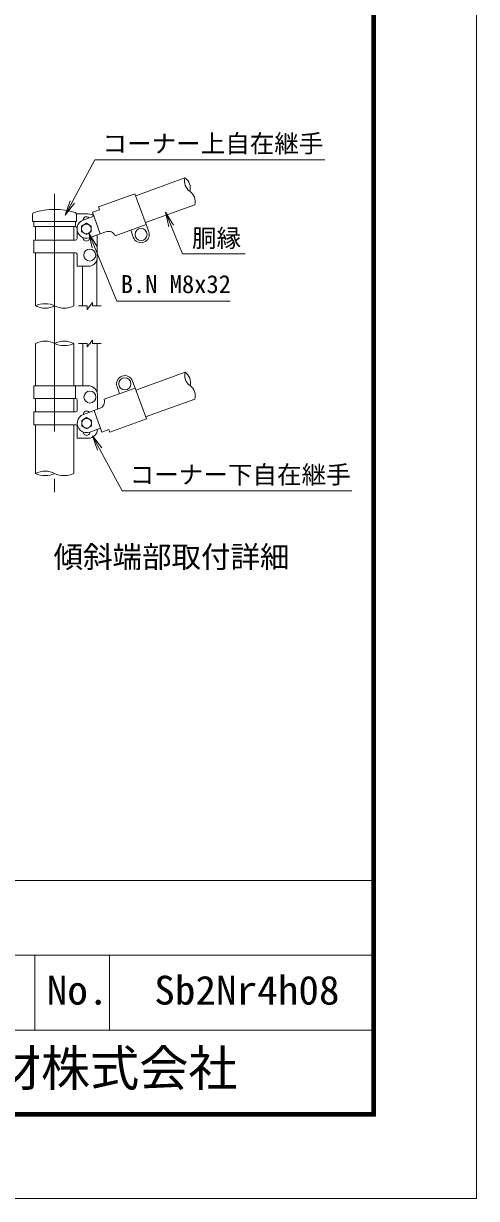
# Model space of a CAD drawing. Units: millimetres, scale not verified. Extents: x -4200 to 4200, y -2970 to 2970.
# Drawn here: x 2990 to 4200, y -2970 to 170 of the extents above; entities that cross this region are included whole.
import ezdxf
from ezdxf.enums import TextEntityAlignment as Align

# ---------------------------------------------------------------- set-up
doc = ezdxf.new("R2010")
doc.units = ezdxf.units.MM
doc.header["$LTSCALE"] = 20
doc.linetypes.add('USER1', pattern=[50.8, 31.75, -6.35, 6.35, -6.35])
for name, color, linetype, lineweight in [('0-0_D-BMK', 2, 'USER1', 13), ('0-1_D-STR1', 1, 'Continuous', 18), ('0-2_D-STR-DIM', 7, 'Continuous', 9), ('0-3_0', 3, 'Continuous', 18), ('0-5_D-STR3', 3, 'Continuous', 13), ('0-6_D-STR-TXT', 7, 'Continuous', 9), ('0-8_D-TTL', 7, 'Continuous', 9)]:
    doc.layers.add(name, color=color, linetype=linetype, lineweight=lineweight)
doc.layers.add('0-4_D-TTL-TXT', color=7, linetype='Continuous')
doc.styles.add('ＭＳ ゴシック', font='')
doc.styles.get('ＭＳ ゴシック').set_extended_font_data('MS Gothic')

# ---------------------------------------------------------------- blocks, each defined once
blk = doc.blocks.new('_Open')
at = {"layer": '0-3_0', "color": 7, "lineweight": 9}
blk.add_line((-20, 3.33), (0, 0), dxfattribs=at)
blk.add_lwpolyline([(-20, -3.33), (0, 0), (-20, 0)], dxfattribs=at)

msp = doc.modelspace()

# ---------------------------------------------------------------- linework, layer by layer
at = {"layer": '0-0_D-BMK'}
msp.add_line((3073.2, -284.66), (3073.2, -1082.08), dxfattribs=at)
at = {"layer": '0-1_D-STR1'}
for p, q in [((3289.67, -290.22), (3421.23, -242.33)), ((3315.73, -361.82), (3447.29, -313.94)), ((3022.4, -372.59), (3022.4, -408.59)), ((3124, -372.59), (3124, -408.59)), ((3022.4, -442.59), (3022.4, -584.59)), ((3124, -442.59), (3124, -584.59)), ((3022.4, -684.59), (3022.4, -797.96)), ((3124, -684.59), (3124, -797.96)), ((3290.17, -809.58), (3421.73, -761.69)), ((3022.4, -831.96), (3022.4, -867.96)), ((3124, -831.96), (3124, -867.96)), ((3316.23, -881.18), (3447.79, -833.3)), ((3022.4, -901.96), (3022.4, -1031.96)), ((3124, -901.96), (3124, -1031.96))]:
    msp.add_line(p, q, dxfattribs=at)
at = {"layer": '0-2_D-STR-DIM'}
for p, q in [((3137.2, -584.59), (3159.7, -584.59)), ((3159.7, -593.59), (3174.7, -575.59)), ((3159.7, -593.59), (3159.7, -584.59)), ((3174.7, -584.59), (3174.7, -575.59)), ((3174.7, -584.59), (3197.2, -584.59)), ((3137.2, -684.59), (3159.7, -684.59)), ((3159.7, -693.59), (3174.7, -675.59)), ((3159.7, -693.59), (3159.7, -684.59)), ((3174.7, -684.59), (3174.7, -675.59)), ((3174.7, -684.59), (3197.2, -684.59))]:
    msp.add_line(p, q, dxfattribs=at)
for centre, radius, start, end in [((3453.34, -250.92), 33.24, 165.03504, 234.96496), ((3402.14, -269.55), 33.24, 345.03504, 54.96496), ((3415.17, -305.35), 33.24, 345.03422, 54.96578), ((3047.8, -635.36), 56.76, 63.41723, 116.58277), ((3047.8, -533.83), 56.76, 243.41723, 296.58277), ((3098.6, -533.83), 56.76, 243.41722, 296.58278), ((3047.8, -735.35), 56.76, 63.41485, 116.58515), ((3098.6, -735.35), 56.76, 63.41488, 116.58512), ((3098.6, -633.84), 56.76, 243.41488, 296.58512), ((3453.84, -770.28), 33.24, 165.03504, 234.96496), ((3402.64, -788.91), 33.24, 345.03504, 54.96496), ((3415.67, -824.71), 33.24, 345.03422, 54.96578), ((3047.8, -1082.71), 56.75, 63.41365, 116.58635), ((3047.8, -981.2), 56.75, 243.41365, 296.58635), ((3098.6, -981.2), 56.75, 243.41374, 296.58626)]:
    msp.add_arc(centre, radius, start, end, dxfattribs=at)
at = {"layer": '0-5_D-STR3'}
for p, q in [((3190.26, -320.01), (3287.62, -284.58)), ((3287.62, -284.58), (3317.71, -367.27)), ((3014.15, -340.55), (3014.15, -358.59)), ((3131.39, -338.59), (3162.95, -338.59)), ((3131.75, -340.64), (3131.75, -358.59)), ((3149.4, -355.1), (3177.97, -344.71)), ((3174.14, -334.17), (3195.07, -391.69)), ((3014.15, -358.59), (3131.75, -358.59)), ((3017.35, -358.59), (3017.35, -372.59)), ((3017.35, -372.59), (3128.95, -372.59)), ((3128.55, -358.59), (3128.55, -372.59)), ((3132.95, -376.59), (3132.95, -404.59)), ((3235.02, -397.37), (3317.71, -367.27)), ((3317.71, -367.27), (3324.55, -386.06)), ((3166.5, -402.09), (3195.07, -391.69)), ((3186.95, -394.64), (3186.95, -454.59)), ((3209.75, -386.35), (3195.07, -391.69)), ((3276.37, -382.32), (3283.21, -401.11)), ((3128.55, -408.59), (3016.95, -408.59)), ((3017.35, -408.59), (3128.95, -408.59)), ((3017.35, -408.59), (3017.35, -442.59)), ((3017.35, -442.59), (3128.95, -442.59)), ((3132.95, -446.59), (3132.95, -478.59)), ((3185.95, -462.59), (3185.95, -584.59)), ((3132.95, -478.59), (3162.95, -478.59)), ((3147.95, -478.59), (3147.95, -584.59)), ((3148.45, -684.59), (3148.45, -797.96)), ((3186.45, -684.59), (3186.45, -815.1)), ((3017.85, -831.96), (3017.85, -797.96)), ((3017.85, -797.96), (3163.45, -797.96)), ((3129.05, -831.96), (3129.05, -797.96)), ((3205.42, -834.04), (3288.12, -803.94)), ((3246.77, -818.99), (3239.93, -800.19)), ((3288.12, -803.94), (3281.28, -785.14)), ((3318.21, -886.63), (3288.12, -803.94)), ((3017.85, -831.96), (3129.45, -831.96)), ((3133.45, -835.96), (3133.45, -863.96)), ((3187.45, -860.8), (3187.45, -821.96)), ((3129.05, -867.96), (3017.45, -867.96)), ((3017.85, -867.96), (3129.45, -867.96)), ((3017.85, -901.96), (3017.85, -867.96)), ((3149.9, -874.46), (3178.47, -864.07)), ((3193.15, -858.72), (3177.53, -864.41)), ((3199.4, -921.58), (3178.47, -864.07)), ((3017.85, -901.96), (3129.45, -901.96)), ((3133.45, -937.96), (3133.45, -905.96)), ((3220.86, -922.06), (3318.21, -886.63)), ((3133.45, -937.96), (3163.45, -937.96)), ((3167, -921.45), (3195.57, -911.05))]:
    msp.add_line(p, q, dxfattribs=at)
for points in [[(3190.26, -320.01), (3192.93, -327.33), (3174.14, -334.17)], [(3220.86, -922.06), (3218.2, -914.74), (3199.4, -921.58)]]:
    msp.add_lwpolyline(points, dxfattribs=at)
for points in [[(3157.95, -363.59), (3144.96, -371.09), (3144.96, -386.09), (3157.95, -393.59), (3170.94, -386.09), (3170.94, -371.09)], [(3158.45, -912.96), (3145.46, -905.46), (3145.46, -890.46), (3158.45, -882.96), (3171.44, -890.46), (3171.44, -905.46)]]:
    msp.add_lwpolyline(points, close=True, dxfattribs=at)
for centre, radius in [((3157.95, -378.59), 12.99), ((3303.88, -393.59), 16), ((3166.95, -448.59), 16), ((3260.6, -792.67), 16), ((3167.45, -827.96), 16), ((3158.45, -897.96), 12.99)]:
    msp.add_circle(centre, radius, dxfattribs=at)
for centre, radius, start, end in [((3020.15, -340.55), 6, 107.18963, 180), ((3072.81, -510.76), 184.17, 72.71226, 107.18963), ((3125.75, -340.64), 6, 0, 72.71226), ((3162.95, -362.59), 24, 52.55408, 90), ((3128.95, -376.59), 4, 0, 90), ((3157.95, -378.59), 25, 110, 290), ((3157.95, -354.59), 8.5, 36.73387, 183.26613), ((3128.95, -404.59), 4, 270, 0), ((3157.95, -402.59), 8.5, 176.73321, 3.26679), ((3216.59, -405.14), 20, 22.86598, 110), ((3303.88, -393.59), 22, 200, 20), ((3128.95, -446.59), 4, 0, 90), ((3162.95, -454.59), 24, 270, 0), ((3260.6, -792.67), 22, 20, 200), ((3163.45, -821.96), 24, 0, 90), ((3129.45, -835.96), 4, 0, 90), ((3186.31, -839.93), 20, 290, 17.13402), ((3129.45, -863.96), 4, 270, 0), ((3158.45, -897.96), 25, 110, 290), ((3158.45, -873.96), 8.5, 36.73387, 183.26679), ((3129.45, -905.96), 4, 0, 90), ((3158.45, -921.96), 8.5, 176.73321, 3.26679), ((3163.45, -913.96), 24, 270, 359.88224)]:
    msp.add_arc(centre, radius, start, end, dxfattribs=at)
at = {"layer": '0-6_D-STR-TXT'}
for points in [[(3794.75, -194.19), (3180.93, -194.19), (3102.45, -340.19)], [(3582.05, -445.16), (3415.02, -445.16), (3370.39, -335.62)], [(3541.94, -571.4), (3238.87, -571.4), (3165.22, -391.69)], [(3867.45, -1079.11), (3253.64, -1079.11), (3175.15, -933.11)]]:
    msp.add_lwpolyline(points, dxfattribs=at)
at = {"layer": '0-8_D-TTL'}
for p, q in [((2120, -2120), (3920, -2120)), ((2120, -2320), (3920, -2320)), ((3020, -2320), (3020, -2520)), ((3220, -2320), (3220, -2520)), ((2120, -2520), (3920, -2520))]:
    msp.add_line(p, q, dxfattribs=at)
at = {"layer": '0-8_D-TTL', "color": 2, "lineweight": 18}
msp.add_lwpolyline([(-4200, 2970), (4200, 2970), (4200, -2970), (-4200, -2970)], close=True, dxfattribs=at)
at = {"layer": '0-8_D-TTL'}
for points in [[(-3930, 2750), (3930, 2750), (3930, -2750), (-3930, -2750)], [(-3927.5, 2747.5), (3927.5, 2747.5), (3927.5, -2747.5), (-3927.5, -2747.5)], [(-3925, 2745), (3925, 2745), (3925, -2745), (-3925, -2745)], [(-3922.5, 2742.5), (3922.5, 2742.5), (3922.5, -2742.5), (-3922.5, -2742.5)], [(-3920, 2740), (3920, 2740), (3920, -2740), (-3920, -2740)]]:
    msp.add_lwpolyline(points, close=True, dxfattribs=at)

# ---------------------------------------------------------------- block references
at = {"layer": '0-6_D-STR-TXT', "xscale": 2, "yscale": 2}
for p, rotation in [((3101.5, -341.95), 241.73951), ((3369.64, -333.77), 112.1685), ((3164.46, -389.84), 112.28539), ((3174.21, -931.34), 118.26049)]:
    msp.add_blockref('_Open', p, dxfattribs=dict(at, rotation=rotation))

# ---------------------------------------------------------------- texts
at = {"layer": '0-4_D-TTL-TXT', "style": 'ＭＳ ゴシック'}
for s, height, p in [('傾斜端部取付詳細', 57.77, (3070.13, -1301.36)), ('JFE 建材株式会社', 96.21, (2512.38, -2698.5))]:
    msp.add_text(s, height=height, dxfattribs=at).set_placement(p, align=Align.BOTTOM_LEFT)
at = {"layer": '0-4_D-TTL-TXT', "style": 'ＭＳ ゴシック', "width": 1.05}
for s, p in [('No.', (3052, -2474.8)), ('Sb2Nr4h08', (3339.33, -2474.8))]:
    msp.add_text(s, height=76.98, dxfattribs=at).set_placement(p, align=Align.BOTTOM_LEFT)
at = {"layer": '0-6_D-STR-TXT', "style": 'ＭＳ ゴシック'}
for s, p in [('コーナー上自在継手', (3200.86, -189)), ('胴縁', (3439.96, -441.71)), ('B.N M8x32', (3249.71, -564.69)), ('コーナー下自在継手', (3273.57, -1073.93))]:
    msp.add_text(s, height=48.09, dxfattribs=at).set_placement(p, align=Align.BOTTOM_LEFT)

doc.saveas('drawing.dxf')
